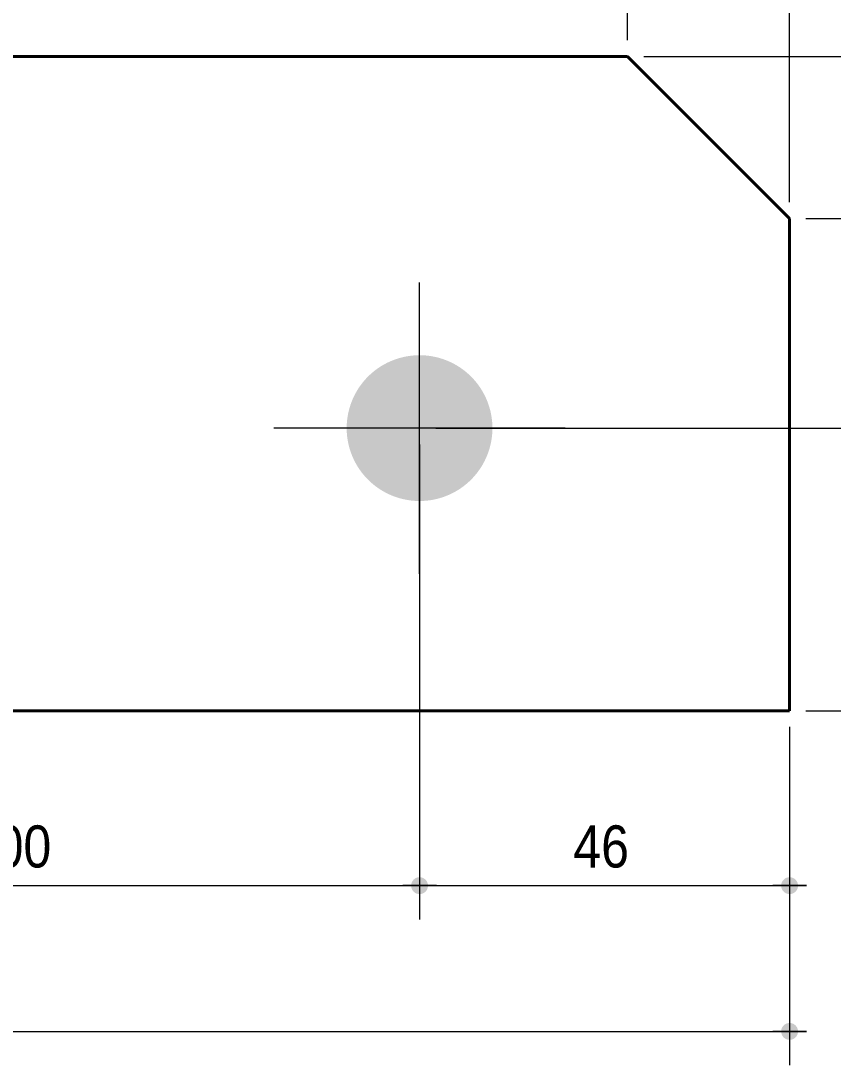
# Model space of a CAD drawing. Header units: millimetres. Extents: x 2 to 287, y 5 to 195.
# Drawn here: x 172.3 to 222.5, y 79.8 to 144.3 of the extents above; entities that cross this region are included whole.
import ezdxf

# ---------------------------------------------------------------- set-up
doc = ezdxf.new("R2010")
doc.units = ezdxf.units.MM
for name, color, linetype, lineweight in [('Boulon', 7, 'Continuous', 0), ('Cotation', 7, 'Continuous', 0), ('Piece', 2, 'Continuous', 0)]:
    doc.layers.add(name, color=color, linetype=linetype, lineweight=lineweight)
doc.styles.add('ARIAL', font='ARIAL.TTF')

# ---------------------------------------------------------------- blocks, each defined once
blk = doc.blocks.new('*A1')
at = {"layer": 'Boulon'}
blk.add_hatch(color=256, dxfattribs=at).paths.add_polyline_path([(197.005, 123.649), (197.06, 123.648), (197.116, 123.646), (197.171, 123.644), (197.226, 123.641), (197.281, 123.637), (197.336, 123.633), (197.391, 123.627), (197.446, 123.622), (197.501, 123.615), (197.556, 123.608), (197.61, 123.6), (197.665, 123.592), (197.719, 123.583), (197.774, 123.573), (197.828, 123.563), (197.882, 123.552), (197.936, 123.54), (197.99, 123.527), (198.043, 123.514), (198.097, 123.5), (198.15, 123.486), (198.203, 123.471), (198.256, 123.455), (198.309, 123.439), (198.362, 123.422), (198.414, 123.404), (198.466, 123.386), (198.518, 123.367), (198.57, 123.348), (198.621, 123.327), (198.672, 123.307), (198.723, 123.285), (198.774, 123.263), (198.824, 123.24), (198.874, 123.217), (198.924, 123.193), (198.973, 123.169), (199.022, 123.143), (199.071, 123.118), (199.12, 123.091), (199.168, 123.064), (199.216, 123.037), (199.263, 123.009), (199.311, 122.98), (199.357, 122.951), (199.404, 122.921), (199.45, 122.891), (199.496, 122.86), (199.541, 122.828), (199.586, 122.796), (199.631, 122.764), (199.675, 122.73), (199.719, 122.697), (199.762, 122.662), (199.805, 122.628), (199.847, 122.592), (199.889, 122.557), (199.931, 122.52), (199.972, 122.483), (200.013, 122.446), (200.053, 122.408), (200.093, 122.37), (200.132, 122.331), (200.171, 122.292), (200.209, 122.252), (200.247, 122.212), (200.284, 122.171), (200.321, 122.13), (200.357, 122.088), (200.393, 122.046), (200.429, 122.004), (200.463, 121.961), (200.498, 121.918), (200.531, 121.874), (200.564, 121.83), (200.597, 121.785), (200.629, 121.74), (200.661, 121.695), (200.692, 121.649), (200.722, 121.603), (200.752, 121.557), (200.781, 121.51), (200.81, 121.463), (200.838, 121.415), (200.865, 121.367), (200.892, 121.319), (200.919, 121.27), (200.944, 121.222), (200.97, 121.172), (200.994, 121.123), (201.018, 121.073), (201.041, 121.023), (201.064, 120.973), (201.086, 120.922), (201.107, 120.871), (201.128, 120.82), (201.148, 120.769), (201.168, 120.717), (201.187, 120.665), (201.205, 120.613), (201.223, 120.561), (201.24, 120.508), (201.256, 120.455), (201.272, 120.402), (201.287, 120.349), (201.301, 120.296), (201.315, 120.243), (201.328, 120.189), (201.341, 120.135), (201.352, 120.081), (201.364, 120.027), (201.374, 119.973), (201.384, 119.918), (201.393, 119.864), (201.401, 119.809), (201.409, 119.755), (201.416, 119.7), (201.423, 119.645), (201.428, 119.59), (201.433, 119.535), (201.438, 119.48), (201.442, 119.425), (201.445, 119.37), (201.447, 119.315), (201.449, 119.26), (201.45, 119.204), (201.45, 119.149), (201.45, 119.094), (201.449, 119.039), (201.447, 118.983), (201.445, 118.928), (201.442, 118.873), (201.438, 118.818), (201.433, 118.763), (201.428, 118.708), (201.423, 118.653), (201.416, 118.598), (201.409, 118.543), (201.401, 118.489), (201.393, 118.434), (201.384, 118.38), (201.374, 118.325), (201.364, 118.271), (201.352, 118.217), (201.341, 118.163), (201.328, 118.109), (201.315, 118.056), (201.301, 118.002), (201.287, 117.949), (201.272, 117.896), (201.256, 117.843), (201.24, 117.79), (201.223, 117.738), (201.205, 117.685), (201.187, 117.633), (201.168, 117.581), (201.148, 117.53), (201.128, 117.478), (201.107, 117.427), (201.086, 117.376), (201.064, 117.326), (201.041, 117.275), (201.018, 117.225), (200.994, 117.175), (200.97, 117.126), (200.944, 117.077), (200.919, 117.028), (200.892, 116.979), (200.865, 116.931), (200.838, 116.883), (200.81, 116.836), (200.781, 116.788), (200.752, 116.742), (200.722, 116.695), (200.692, 116.649), (200.661, 116.603), (200.629, 116.558), (200.597, 116.513), (200.564, 116.468), (200.531, 116.424), (200.498, 116.381), (200.463, 116.337), (200.429, 116.294), (200.393, 116.252), (200.357, 116.21), (200.321, 116.168), (200.284, 116.127), (200.247, 116.086), (200.209, 116.046), (200.171, 116.006), (200.132, 115.967), (200.093, 115.928), (200.053, 115.89), (200.013, 115.852), (199.972, 115.815), (199.931, 115.778), (199.889, 115.742), (199.847, 115.706), (199.805, 115.671), (199.762, 115.636), (199.719, 115.602), (199.675, 115.568), (199.631, 115.535), (199.586, 115.502), (199.541, 115.47), (199.496, 115.438), (199.45, 115.407), (199.404, 115.377), (199.357, 115.347), (199.311, 115.318), (199.263, 115.289), (199.216, 115.261), (199.168, 115.234), (199.12, 115.207), (199.071, 115.18), (199.022, 115.155), (198.973, 115.13), (198.924, 115.105), (198.874, 115.081), (198.824, 115.058), (198.774, 115.035), (198.723, 115.013), (198.672, 114.992), (198.621, 114.971), (198.57, 114.951), (198.518, 114.931), (198.466, 114.912), (198.414, 114.894), (198.362, 114.876), (198.309, 114.859), (198.256, 114.843), (198.203, 114.827), (198.15, 114.812), (198.097, 114.798), (198.043, 114.784), (197.99, 114.771), (197.936, 114.758), (197.882, 114.747), (197.828, 114.736), (197.774, 114.725), (197.719, 114.715), (197.665, 114.706), (197.61, 114.698), (197.556, 114.69), (197.501, 114.683), (197.446, 114.677), (197.391, 114.671), (197.336, 114.666), (197.281, 114.661), (197.226, 114.658), (197.171, 114.655), (197.116, 114.652), (197.06, 114.65), (197.005, 114.649), (196.95, 114.649), (196.895, 114.649), (196.84, 114.65), (196.784, 114.652), (196.729, 114.655), (196.674, 114.658), (196.619, 114.661), (196.564, 114.666), (196.509, 114.671), (196.454, 114.677), (196.399, 114.683), (196.344, 114.69), (196.29, 114.698), (196.235, 114.706), (196.181, 114.715), (196.126, 114.725), (196.072, 114.736), (196.018, 114.747), (195.964, 114.758), (195.91, 114.771), (195.857, 114.784), (195.803, 114.798), (195.75, 114.812), (195.697, 114.827), (195.644, 114.843), (195.591, 114.859), (195.538, 114.876), (195.486, 114.894), (195.434, 114.912), (195.382, 114.931), (195.33, 114.951), (195.279, 114.971), (195.228, 114.992), (195.177, 115.013), (195.126, 115.035), (195.076, 115.058), (195.026, 115.081), (194.976, 115.105), (194.927, 115.13), (194.878, 115.155), (194.829, 115.18), (194.78, 115.207), (194.732, 115.234), (194.684, 115.261), (194.637, 115.289), (194.589, 115.318), (194.543, 115.347), (194.496, 115.377), (194.45, 115.407), (194.404, 115.438), (194.359, 115.47), (194.314, 115.502), (194.269, 115.535), (194.225, 115.568), (194.181, 115.602), (194.138, 115.636), (194.095, 115.671), (194.053, 115.706), (194.011, 115.742), (193.969, 115.778), (193.928, 115.815), (193.887, 115.852), (193.847, 115.89), (193.807, 115.928), (193.768, 115.967), (193.729, 116.006), (193.691, 116.046), (193.653, 116.086), (193.616, 116.127), (193.579, 116.168), (193.543, 116.21), (193.507, 116.252), (193.471, 116.294), (193.437, 116.337), (193.402, 116.381), (193.369, 116.424), (193.336, 116.468), (193.303, 116.513), (193.271, 116.558), (193.239, 116.603), (193.208, 116.649), (193.178, 116.695), (193.148, 116.742), (193.119, 116.788), (193.09, 116.836), (193.062, 116.883), (193.035, 116.931), (193.008, 116.979), (192.981, 117.028), (192.956, 117.077), (192.93, 117.126), (192.906, 117.175), (192.882, 117.225), (192.859, 117.275), (192.836, 117.326), (192.814, 117.376), (192.793, 117.427), (192.772, 117.478), (192.752, 117.53), (192.732, 117.581), (192.713, 117.633), (192.695, 117.685), (192.677, 117.738), (192.66, 117.79), (192.644, 117.843), (192.628, 117.896), (192.613, 117.949), (192.599, 118.002), (192.585, 118.056), (192.572, 118.109), (192.559, 118.163), (192.548, 118.217), (192.536, 118.271), (192.526, 118.325), (192.516, 118.38), (192.507, 118.434), (192.499, 118.489), (192.491, 118.543), (192.484, 118.598), (192.477, 118.653), (192.472, 118.708), (192.467, 118.763), (192.462, 118.818), (192.458, 118.873), (192.455, 118.928), (192.453, 118.983), (192.451, 119.039), (192.45, 119.094), (192.45, 119.149), (192.45, 119.204), (192.451, 119.26), (192.453, 119.315), (192.455, 119.37), (192.458, 119.425), (192.462, 119.48), (192.467, 119.535), (192.472, 119.59), (192.477, 119.645), (192.484, 119.7), (192.491, 119.755), (192.499, 119.809), (192.507, 119.864), (192.516, 119.918), (192.526, 119.973), (192.536, 120.027), (192.548, 120.081), (192.559, 120.135), (192.572, 120.189), (192.585, 120.243), (192.599, 120.296), (192.613, 120.349), (192.628, 120.402), (192.644, 120.455), (192.66, 120.508), (192.677, 120.561), (192.695, 120.613), (192.713, 120.665), (192.732, 120.717), (192.752, 120.769), (192.772, 120.82), (192.793, 120.871), (192.814, 120.922), (192.836, 120.973), (192.859, 121.023), (192.882, 121.073), (192.906, 121.123), (192.93, 121.172), (192.956, 121.222), (192.981, 121.27), (193.008, 121.319), (193.035, 121.367), (193.062, 121.415), (193.09, 121.463), (193.119, 121.51), (193.148, 121.557), (193.178, 121.603), (193.208, 121.649), (193.239, 121.695), (193.271, 121.74), (193.303, 121.785), (193.336, 121.83), (193.369, 121.874), (193.402, 121.918), (193.437, 121.961), (193.471, 122.004), (193.507, 122.046), (193.543, 122.088), (193.579, 122.13), (193.616, 122.171), (193.653, 122.212), (193.691, 122.252), (193.729, 122.292), (193.768, 122.331), (193.807, 122.37), (193.847, 122.408), (193.887, 122.446), (193.928, 122.483), (193.969, 122.52), (194.011, 122.557), (194.053, 122.592), (194.095, 122.628), (194.138, 122.662), (194.181, 122.697), (194.225, 122.73), (194.269, 122.764), (194.314, 122.796), (194.359, 122.828), (194.404, 122.86), (194.45, 122.891), (194.496, 122.921), (194.543, 122.951), (194.589, 122.98), (194.637, 123.009), (194.684, 123.037), (194.732, 123.064), (194.78, 123.091), (194.829, 123.118), (194.878, 123.143), (194.927, 123.169), (194.976, 123.193), (195.026, 123.217), (195.076, 123.24), (195.126, 123.263), (195.177, 123.285), (195.228, 123.307), (195.279, 123.327), (195.33, 123.348), (195.382, 123.367), (195.434, 123.386), (195.486, 123.404), (195.538, 123.422), (195.591, 123.439), (195.644, 123.455), (195.697, 123.471), (195.75, 123.486), (195.803, 123.5), (195.857, 123.514), (195.91, 123.527), (195.964, 123.54), (196.018, 123.552), (196.072, 123.563), (196.126, 123.573), (196.181, 123.583), (196.235, 123.592), (196.29, 123.6), (196.344, 123.608), (196.399, 123.615), (196.454, 123.622), (196.509, 123.627), (196.564, 123.633), (196.619, 123.637), (196.674, 123.641), (196.729, 123.644), (196.784, 123.646), (196.84, 123.648), (196.895, 123.649), (196.95, 123.649)], flags=17)
at = {"layer": 'Boulon', "linetype": 'Continuous', "lineweight": 0}
for p, q in [((196.95, 110.149), (196.95, 128.149)), ((205.95, 119.149), (187.95, 119.149))]:
    blk.add_line(p, q, dxfattribs=at)
blk = doc.blocks.new('*A2')
at = {"layer": 'Piece', "color": 2, "linetype": 'Continuous', "lineweight": 40}
for p, q in [((209.799997, 142.100001), (64.1, 142.100001)), ((209.799997, 142.100001), (219.799997, 132.100001)), ((219.799997, 132.100001), (219.799997, 101.699999)), ((54.1, 101.699999), (219.799997, 101.699999))]:
    blk.add_line(p, q, dxfattribs=at)
blk = doc.blocks.new('*A9')
at = {"layer": 'Cotation'}
for points in [[(239.074, 118.628), (239.049, 118.63), (239.024, 118.633), (238.999, 118.637), (238.974, 118.643), (238.949, 118.65), (238.925, 118.658), (238.901, 118.667), (238.878, 118.677), (238.855, 118.689), (238.833, 118.701), (238.811, 118.715), (238.79, 118.729), (238.77, 118.745), (238.751, 118.762), (238.732, 118.779), (238.715, 118.798), (238.698, 118.817), (238.682, 118.837), (238.668, 118.858), (238.654, 118.88), (238.641, 118.902), (238.63, 118.925), (238.62, 118.948), (238.61, 118.972), (238.602, 118.996), (238.596, 119.021), (238.59, 119.046), (238.586, 119.071), (238.583, 119.096), (238.581, 119.122), (238.58, 119.147), (238.581, 119.173), (238.583, 119.198), (238.586, 119.223), (238.59, 119.249), (238.596, 119.274), (238.602, 119.298), (238.61, 119.322), (238.62, 119.346), (238.63, 119.369), (238.641, 119.392), (238.654, 119.414), (238.668, 119.436), (238.682, 119.457), (238.698, 119.477), (238.715, 119.496), (238.732, 119.515), (238.751, 119.532), (238.77, 119.549), (238.79, 119.565), (238.811, 119.58), (238.833, 119.593), (238.855, 119.606), (238.878, 119.617), (238.901, 119.628), (238.925, 119.637), (238.949, 119.645), (238.974, 119.652), (238.999, 119.657), (239.024, 119.662), (239.049, 119.665), (239.074, 119.667), (239.1, 119.667), (239.126, 119.667), (239.151, 119.665), (239.176, 119.662), (239.201, 119.657), (239.226, 119.652), (239.251, 119.645), (239.275, 119.637), (239.299, 119.628), (239.322, 119.617), (239.345, 119.606), (239.367, 119.593), (239.389, 119.58), (239.41, 119.565), (239.43, 119.549), (239.449, 119.532), (239.468, 119.515), (239.485, 119.496), (239.502, 119.477), (239.518, 119.457), (239.532, 119.436), (239.546, 119.414), (239.559, 119.392), (239.57, 119.369), (239.58, 119.346), (239.59, 119.322), (239.598, 119.298), (239.604, 119.274), (239.61, 119.249), (239.614, 119.223), (239.617, 119.198), (239.619, 119.173), (239.62, 119.147), (239.619, 119.122), (239.617, 119.096), (239.614, 119.071), (239.61, 119.046), (239.604, 119.021), (239.598, 118.996), (239.59, 118.972), (239.58, 118.948), (239.57, 118.925), (239.559, 118.902), (239.546, 118.88), (239.532, 118.858), (239.518, 118.837), (239.502, 118.817), (239.485, 118.798), (239.468, 118.779), (239.449, 118.762), (239.43, 118.745), (239.41, 118.729), (239.389, 118.715), (239.367, 118.701), (239.345, 118.689), (239.322, 118.677), (239.299, 118.667), (239.275, 118.658), (239.251, 118.65), (239.226, 118.643), (239.201, 118.637), (239.176, 118.633), (239.151, 118.63), (239.126, 118.628), (239.1, 118.627)], [(239.074, 101.181), (239.049, 101.183), (239.024, 101.186), (238.999, 101.19), (238.974, 101.196), (238.949, 101.202), (238.925, 101.21), (238.901, 101.22), (238.878, 101.23), (238.855, 101.241), (238.833, 101.254), (238.811, 101.268), (238.79, 101.282), (238.77, 101.298), (238.751, 101.315), (238.732, 101.332), (238.715, 101.351), (238.698, 101.37), (238.682, 101.39), (238.668, 101.411), (238.654, 101.433), (238.641, 101.455), (238.63, 101.478), (238.62, 101.501), (238.61, 101.525), (238.602, 101.549), (238.596, 101.574), (238.59, 101.599), (238.586, 101.624), (238.583, 101.649), (238.581, 101.674), (238.58, 101.7), (238.581, 101.726), (238.583, 101.751), (238.586, 101.776), (238.59, 101.801), (238.596, 101.826), (238.602, 101.851), (238.61, 101.875), (238.62, 101.899), (238.63, 101.922), (238.641, 101.945), (238.654, 101.967), (238.668, 101.989), (238.682, 102.01), (238.698, 102.03), (238.715, 102.049), (238.732, 102.068), (238.751, 102.085), (238.77, 102.102), (238.79, 102.118), (238.811, 102.132), (238.833, 102.146), (238.855, 102.159), (238.878, 102.17), (238.901, 102.18), (238.925, 102.19), (238.949, 102.198), (238.974, 102.204), (238.999, 102.21), (239.024, 102.214), (239.049, 102.217), (239.074, 102.219), (239.1, 102.22), (239.126, 102.219), (239.151, 102.217), (239.176, 102.214), (239.201, 102.21), (239.226, 102.204), (239.251, 102.198), (239.275, 102.19), (239.299, 102.18), (239.322, 102.17), (239.345, 102.159), (239.367, 102.146), (239.389, 102.132), (239.41, 102.118), (239.43, 102.102), (239.449, 102.085), (239.468, 102.068), (239.485, 102.049), (239.502, 102.03), (239.518, 102.01), (239.532, 101.989), (239.546, 101.967), (239.559, 101.945), (239.57, 101.922), (239.58, 101.899), (239.59, 101.875), (239.598, 101.851), (239.604, 101.826), (239.61, 101.801), (239.614, 101.776), (239.617, 101.751), (239.619, 101.726), (239.62, 101.7), (239.619, 101.674), (239.617, 101.649), (239.614, 101.624), (239.61, 101.599), (239.604, 101.574), (239.598, 101.549), (239.59, 101.525), (239.58, 101.501), (239.57, 101.478), (239.559, 101.455), (239.546, 101.433), (239.532, 101.411), (239.518, 101.39), (239.502, 101.37), (239.485, 101.351), (239.468, 101.332), (239.449, 101.315), (239.43, 101.298), (239.41, 101.282), (239.389, 101.268), (239.367, 101.254), (239.345, 101.241), (239.322, 101.23), (239.299, 101.22), (239.275, 101.21), (239.251, 101.202), (239.226, 101.196), (239.201, 101.19), (239.176, 101.186), (239.151, 101.183), (239.126, 101.181), (239.1, 101.18)]]:
    blk.add_hatch(color=256, dxfattribs=at).paths.add_polyline_path(points, flags=17)
at = {"layer": 'Cotation', "linetype": 'Continuous', "lineweight": 0}
for p, q in [((239.1, 120.187), (239.1, 118.107)), ((239.1, 119.147), (239.1, 120.187)), ((197.95, 119.147), (241.18, 119.147)), ((238.06, 119.147), (240.14, 119.147)), ((239.1, 101.7), (239.1, 119.147)), ((239.1, 102.74), (239.1, 100.66)), ((220.8, 101.7), (241.18, 101.7)), ((238.06, 101.7), (240.14, 101.7)), ((239.1, 101.7), (239.1, 100.66))]:
    blk.add_line(p, q, dxfattribs=at)
at = {"layer": 'Cotation'}
for p in [(239.1, 119.147), (239.1, 101.7)]:
    blk.add_point(p, dxfattribs=at)
at = {"layer": 'Cotation', "style": 'ARIAL', "width": 0.85}
blk.add_text('35', height=2.6, rotation=90.00021, dxfattribs=at).set_placement((237.98, 108.495))
blk = doc.blocks.new('*A10')
at = {"layer": 'Cotation'}
for points in [[(239.074, 141.581), (239.049, 141.583), (239.024, 141.586), (238.999, 141.59), (238.974, 141.596), (238.949, 141.602), (238.925, 141.61), (238.901, 141.62), (238.878, 141.63), (238.855, 141.641), (238.833, 141.654), (238.811, 141.668), (238.79, 141.682), (238.77, 141.698), (238.751, 141.715), (238.732, 141.732), (238.715, 141.751), (238.698, 141.77), (238.682, 141.79), (238.668, 141.811), (238.654, 141.833), (238.641, 141.855), (238.63, 141.878), (238.62, 141.901), (238.61, 141.925), (238.602, 141.949), (238.596, 141.974), (238.59, 141.999), (238.586, 142.024), (238.583, 142.049), (238.581, 142.074), (238.58, 142.1), (238.581, 142.126), (238.583, 142.151), (238.586, 142.176), (238.59, 142.201), (238.596, 142.226), (238.602, 142.251), (238.61, 142.275), (238.62, 142.299), (238.63, 142.322), (238.641, 142.345), (238.654, 142.367), (238.668, 142.389), (238.682, 142.41), (238.698, 142.43), (238.715, 142.449), (238.732, 142.468), (238.751, 142.485), (238.77, 142.502), (238.79, 142.518), (238.811, 142.532), (238.833, 142.546), (238.855, 142.559), (238.878, 142.57), (238.901, 142.58), (238.925, 142.59), (238.949, 142.598), (238.974, 142.604), (238.999, 142.61), (239.024, 142.614), (239.049, 142.617), (239.074, 142.619), (239.1, 142.62), (239.126, 142.619), (239.151, 142.617), (239.176, 142.614), (239.201, 142.61), (239.226, 142.604), (239.251, 142.598), (239.275, 142.59), (239.299, 142.58), (239.322, 142.57), (239.345, 142.559), (239.367, 142.546), (239.389, 142.532), (239.41, 142.518), (239.43, 142.502), (239.449, 142.485), (239.468, 142.468), (239.485, 142.449), (239.502, 142.43), (239.518, 142.41), (239.532, 142.389), (239.546, 142.367), (239.559, 142.345), (239.57, 142.322), (239.58, 142.299), (239.59, 142.275), (239.598, 142.251), (239.604, 142.226), (239.61, 142.201), (239.614, 142.176), (239.617, 142.151), (239.619, 142.126), (239.62, 142.1), (239.619, 142.074), (239.617, 142.049), (239.614, 142.024), (239.61, 141.999), (239.604, 141.974), (239.598, 141.949), (239.59, 141.925), (239.58, 141.901), (239.57, 141.878), (239.559, 141.855), (239.546, 141.833), (239.532, 141.811), (239.518, 141.79), (239.502, 141.77), (239.485, 141.751), (239.468, 141.732), (239.449, 141.715), (239.43, 141.698), (239.41, 141.682), (239.389, 141.668), (239.367, 141.654), (239.345, 141.641), (239.322, 141.63), (239.299, 141.62), (239.275, 141.61), (239.251, 141.602), (239.226, 141.596), (239.201, 141.59), (239.176, 141.586), (239.151, 141.583), (239.126, 141.581), (239.1, 141.58)], [(239.074, 118.628), (239.049, 118.63), (239.024, 118.633), (238.999, 118.637), (238.974, 118.643), (238.949, 118.65), (238.925, 118.658), (238.901, 118.667), (238.878, 118.677), (238.855, 118.689), (238.833, 118.701), (238.811, 118.715), (238.79, 118.729), (238.77, 118.745), (238.751, 118.762), (238.732, 118.779), (238.715, 118.798), (238.698, 118.817), (238.682, 118.837), (238.668, 118.858), (238.654, 118.88), (238.641, 118.902), (238.63, 118.925), (238.62, 118.948), (238.61, 118.972), (238.602, 118.996), (238.596, 119.021), (238.59, 119.046), (238.586, 119.071), (238.583, 119.096), (238.581, 119.122), (238.58, 119.147), (238.581, 119.173), (238.583, 119.198), (238.586, 119.223), (238.59, 119.249), (238.596, 119.274), (238.602, 119.298), (238.61, 119.322), (238.62, 119.346), (238.63, 119.369), (238.641, 119.392), (238.654, 119.414), (238.668, 119.436), (238.682, 119.457), (238.698, 119.477), (238.715, 119.496), (238.732, 119.515), (238.751, 119.532), (238.77, 119.549), (238.79, 119.565), (238.811, 119.58), (238.833, 119.593), (238.855, 119.606), (238.878, 119.617), (238.901, 119.628), (238.925, 119.637), (238.949, 119.645), (238.974, 119.652), (238.999, 119.657), (239.024, 119.662), (239.049, 119.665), (239.074, 119.667), (239.1, 119.667), (239.126, 119.667), (239.151, 119.665), (239.176, 119.662), (239.201, 119.657), (239.226, 119.652), (239.251, 119.645), (239.275, 119.637), (239.299, 119.628), (239.322, 119.617), (239.345, 119.606), (239.367, 119.593), (239.389, 119.58), (239.41, 119.565), (239.43, 119.549), (239.449, 119.532), (239.468, 119.515), (239.485, 119.496), (239.502, 119.477), (239.518, 119.457), (239.532, 119.436), (239.546, 119.414), (239.559, 119.392), (239.57, 119.369), (239.58, 119.346), (239.59, 119.322), (239.598, 119.298), (239.604, 119.274), (239.61, 119.249), (239.614, 119.223), (239.617, 119.198), (239.619, 119.173), (239.62, 119.147), (239.619, 119.122), (239.617, 119.096), (239.614, 119.071), (239.61, 119.046), (239.604, 119.021), (239.598, 118.996), (239.59, 118.972), (239.58, 118.948), (239.57, 118.925), (239.559, 118.902), (239.546, 118.88), (239.532, 118.858), (239.518, 118.837), (239.502, 118.817), (239.485, 118.798), (239.468, 118.779), (239.449, 118.762), (239.43, 118.745), (239.41, 118.729), (239.389, 118.715), (239.367, 118.701), (239.345, 118.689), (239.322, 118.677), (239.299, 118.667), (239.275, 118.658), (239.251, 118.65), (239.226, 118.643), (239.201, 118.637), (239.176, 118.633), (239.151, 118.63), (239.126, 118.628), (239.1, 118.627)]]:
    blk.add_hatch(color=256, dxfattribs=at).paths.add_polyline_path(points, flags=17)
at = {"layer": 'Cotation', "linetype": 'Continuous', "lineweight": 0}
for p, q in [((239.1, 143.14), (239.1, 141.06)), ((239.1, 142.1), (239.1, 143.14)), ((210.8, 142.1), (241.18, 142.1)), ((238.06, 142.1), (240.14, 142.1)), ((239.1, 119.147), (239.1, 142.1)), ((239.1, 120.187), (239.1, 118.107)), ((197.95, 119.147), (241.18, 119.147)), ((238.06, 119.147), (240.14, 119.147)), ((239.1, 119.147), (239.1, 118.107))]:
    blk.add_line(p, q, dxfattribs=at)
at = {"layer": 'Cotation'}
for p in [(239.1, 142.1), (239.1, 119.147)]:
    blk.add_point(p, dxfattribs=at)
at = {"layer": 'Cotation', "style": 'ARIAL', "width": 0.85}
blk.add_text('46', height=2.6, rotation=90.00021, dxfattribs=at).set_placement((237.98, 128.695))
blk = doc.blocks.new('*A11')
at = {"layer": 'Cotation'}
blk.add_hatch(color=256, dxfattribs=at).paths.add_polyline_path([(219.774, 81.381), (219.749, 81.383), (219.724, 81.386), (219.699, 81.39), (219.674, 81.396), (219.649, 81.402), (219.625, 81.41), (219.601, 81.42), (219.578, 81.43), (219.555, 81.441), (219.533, 81.454), (219.511, 81.468), (219.49, 81.482), (219.47, 81.498), (219.451, 81.515), (219.432, 81.532), (219.415, 81.551), (219.398, 81.57), (219.382, 81.59), (219.368, 81.611), (219.354, 81.633), (219.341, 81.655), (219.33, 81.678), (219.32, 81.701), (219.31, 81.725), (219.302, 81.749), (219.296, 81.774), (219.29, 81.799), (219.286, 81.824), (219.283, 81.849), (219.281, 81.874), (219.28, 81.9), (219.281, 81.926), (219.283, 81.951), (219.286, 81.976), (219.29, 82.001), (219.296, 82.026), (219.302, 82.051), (219.31, 82.075), (219.32, 82.099), (219.33, 82.122), (219.341, 82.145), (219.354, 82.167), (219.368, 82.189), (219.382, 82.21), (219.398, 82.23), (219.415, 82.249), (219.432, 82.268), (219.451, 82.285), (219.47, 82.302), (219.49, 82.318), (219.511, 82.332), (219.533, 82.346), (219.555, 82.359), (219.578, 82.37), (219.601, 82.38), (219.625, 82.39), (219.649, 82.398), (219.674, 82.404), (219.699, 82.41), (219.724, 82.414), (219.749, 82.417), (219.774, 82.419), (219.8, 82.42), (219.826, 82.419), (219.851, 82.417), (219.876, 82.414), (219.901, 82.41), (219.926, 82.404), (219.951, 82.398), (219.975, 82.39), (219.999, 82.38), (220.022, 82.37), (220.045, 82.359), (220.067, 82.346), (220.089, 82.332), (220.11, 82.318), (220.13, 82.302), (220.149, 82.285), (220.168, 82.268), (220.185, 82.249), (220.202, 82.23), (220.218, 82.21), (220.232, 82.189), (220.246, 82.167), (220.259, 82.145), (220.27, 82.122), (220.28, 82.099), (220.29, 82.075), (220.298, 82.051), (220.304, 82.026), (220.31, 82.001), (220.314, 81.976), (220.317, 81.951), (220.319, 81.926), (220.32, 81.9), (220.319, 81.874), (220.317, 81.849), (220.314, 81.824), (220.31, 81.799), (220.304, 81.774), (220.298, 81.749), (220.29, 81.725), (220.28, 81.701), (220.27, 81.678), (220.259, 81.655), (220.246, 81.633), (220.232, 81.611), (220.218, 81.59), (220.202, 81.57), (220.185, 81.551), (220.168, 81.532), (220.149, 81.515), (220.13, 81.498), (220.11, 81.482), (220.089, 81.468), (220.067, 81.454), (220.045, 81.441), (220.022, 81.43), (219.999, 81.42), (219.975, 81.41), (219.951, 81.402), (219.926, 81.396), (219.901, 81.39), (219.876, 81.386), (219.851, 81.383), (219.826, 81.381), (219.8, 81.38)], flags=17)
at = {"layer": 'Cotation', "linetype": 'Continuous', "lineweight": 0}
for p, q in [((219.8, 100.7), (219.8, 79.82)), ((219.8, 82.94), (219.8, 80.86)), ((54.1, 81.9), (219.8, 81.9)), ((220.84, 81.9), (218.76, 81.9)), ((219.8, 81.9), (220.84, 81.9))]:
    blk.add_line(p, q, dxfattribs=at)
at = {"layer": 'Cotation'}
blk.add_point((219.8, 81.9), dxfattribs=at)
blk = doc.blocks.new('*A13')
at = {"layer": 'Cotation'}
for points in [[(209.774, 152.381), (209.749, 152.383), (209.724, 152.386), (209.699, 152.39), (209.674, 152.396), (209.649, 152.402), (209.625, 152.41), (209.601, 152.42), (209.578, 152.43), (209.555, 152.441), (209.533, 152.454), (209.511, 152.468), (209.49, 152.482), (209.47, 152.498), (209.451, 152.515), (209.432, 152.532), (209.415, 152.551), (209.398, 152.57), (209.382, 152.59), (209.368, 152.611), (209.354, 152.633), (209.341, 152.655), (209.33, 152.678), (209.32, 152.701), (209.31, 152.725), (209.302, 152.749), (209.296, 152.774), (209.29, 152.799), (209.286, 152.824), (209.283, 152.849), (209.281, 152.874), (209.28, 152.9), (209.281, 152.926), (209.283, 152.951), (209.286, 152.976), (209.29, 153.001), (209.296, 153.026), (209.302, 153.051), (209.31, 153.075), (209.32, 153.099), (209.33, 153.122), (209.341, 153.145), (209.354, 153.167), (209.368, 153.189), (209.382, 153.21), (209.398, 153.23), (209.415, 153.249), (209.432, 153.268), (209.451, 153.285), (209.47, 153.302), (209.49, 153.318), (209.511, 153.332), (209.533, 153.346), (209.555, 153.359), (209.578, 153.37), (209.601, 153.38), (209.625, 153.39), (209.649, 153.398), (209.674, 153.404), (209.699, 153.41), (209.724, 153.414), (209.749, 153.417), (209.774, 153.419), (209.8, 153.42), (209.826, 153.419), (209.851, 153.417), (209.876, 153.414), (209.901, 153.41), (209.926, 153.404), (209.951, 153.398), (209.975, 153.39), (209.999, 153.38), (210.022, 153.37), (210.045, 153.359), (210.067, 153.346), (210.089, 153.332), (210.11, 153.318), (210.13, 153.302), (210.149, 153.285), (210.168, 153.268), (210.185, 153.249), (210.202, 153.23), (210.218, 153.21), (210.232, 153.189), (210.246, 153.167), (210.259, 153.145), (210.27, 153.122), (210.28, 153.099), (210.29, 153.075), (210.298, 153.051), (210.304, 153.026), (210.31, 153.001), (210.314, 152.976), (210.317, 152.951), (210.319, 152.926), (210.32, 152.9), (210.319, 152.874), (210.317, 152.849), (210.314, 152.824), (210.31, 152.799), (210.304, 152.774), (210.298, 152.749), (210.29, 152.725), (210.28, 152.701), (210.27, 152.678), (210.259, 152.655), (210.246, 152.633), (210.232, 152.611), (210.218, 152.59), (210.202, 152.57), (210.185, 152.551), (210.168, 152.532), (210.149, 152.515), (210.13, 152.498), (210.11, 152.482), (210.089, 152.468), (210.067, 152.454), (210.045, 152.441), (210.022, 152.43), (209.999, 152.42), (209.975, 152.41), (209.951, 152.402), (209.926, 152.396), (209.901, 152.39), (209.876, 152.386), (209.851, 152.383), (209.826, 152.381), (209.8, 152.38)], [(219.774, 152.381), (219.749, 152.383), (219.724, 152.386), (219.699, 152.39), (219.674, 152.396), (219.649, 152.402), (219.625, 152.41), (219.601, 152.42), (219.578, 152.43), (219.555, 152.441), (219.533, 152.454), (219.511, 152.468), (219.49, 152.482), (219.47, 152.498), (219.451, 152.515), (219.432, 152.532), (219.415, 152.551), (219.398, 152.57), (219.382, 152.59), (219.368, 152.611), (219.354, 152.633), (219.341, 152.655), (219.33, 152.678), (219.32, 152.701), (219.31, 152.725), (219.302, 152.749), (219.296, 152.774), (219.29, 152.799), (219.286, 152.824), (219.283, 152.849), (219.281, 152.874), (219.28, 152.9), (219.281, 152.926), (219.283, 152.951), (219.286, 152.976), (219.29, 153.001), (219.296, 153.026), (219.302, 153.051), (219.31, 153.075), (219.32, 153.099), (219.33, 153.122), (219.341, 153.145), (219.354, 153.167), (219.368, 153.189), (219.382, 153.21), (219.398, 153.23), (219.415, 153.249), (219.432, 153.268), (219.451, 153.285), (219.47, 153.302), (219.49, 153.318), (219.511, 153.332), (219.533, 153.346), (219.555, 153.359), (219.578, 153.37), (219.601, 153.38), (219.625, 153.39), (219.649, 153.398), (219.674, 153.404), (219.699, 153.41), (219.724, 153.414), (219.749, 153.417), (219.774, 153.419), (219.8, 153.42), (219.826, 153.419), (219.851, 153.417), (219.876, 153.414), (219.901, 153.41), (219.926, 153.404), (219.951, 153.398), (219.975, 153.39), (219.999, 153.38), (220.022, 153.37), (220.045, 153.359), (220.067, 153.346), (220.089, 153.332), (220.11, 153.318), (220.13, 153.302), (220.149, 153.285), (220.168, 153.268), (220.185, 153.249), (220.202, 153.23), (220.218, 153.21), (220.232, 153.189), (220.246, 153.167), (220.259, 153.145), (220.27, 153.122), (220.28, 153.099), (220.29, 153.075), (220.298, 153.051), (220.304, 153.026), (220.31, 153.001), (220.314, 152.976), (220.317, 152.951), (220.319, 152.926), (220.32, 152.9), (220.319, 152.874), (220.317, 152.849), (220.314, 152.824), (220.31, 152.799), (220.304, 152.774), (220.298, 152.749), (220.29, 152.725), (220.28, 152.701), (220.27, 152.678), (220.259, 152.655), (220.246, 152.633), (220.232, 152.611), (220.218, 152.59), (220.202, 152.57), (220.185, 152.551), (220.168, 152.532), (220.149, 152.515), (220.13, 152.498), (220.11, 152.482), (220.089, 152.468), (220.067, 152.454), (220.045, 152.441), (220.022, 152.43), (219.999, 152.42), (219.975, 152.41), (219.951, 152.402), (219.926, 152.396), (219.901, 152.39), (219.876, 152.386), (219.851, 152.383), (219.826, 152.381), (219.8, 152.38)]]:
    blk.add_hatch(color=256, dxfattribs=at).paths.add_polyline_path(points, flags=17)
at = {"layer": 'Cotation', "linetype": 'Continuous', "lineweight": 0}
for p, q in [((209.8, 143.1), (209.8, 155.32)), ((219.8, 133.1), (219.8, 155.32)), ((209.8, 153.94), (209.8, 151.86)), ((219.8, 153.94), (219.8, 151.86)), ((210.84, 152.9), (208.76, 152.9)), ((209.8, 152.9), (208.76, 152.9)), ((209.8, 152.9), (219.8, 152.9)), ((220.84, 152.9), (218.76, 152.9)), ((219.8, 152.9), (220.84, 152.9))]:
    blk.add_line(p, q, dxfattribs=at)
at = {"layer": 'Cotation'}
for p in [(209.8, 152.9), (219.8, 152.9)]:
    blk.add_point(p, dxfattribs=at)
at = {"layer": 'Cotation', "style": 'ARIAL', "width": 0.85}
blk.add_text('20', height=2.6, dxfattribs=at).set_placement((212.872, 154.02))
blk = doc.blocks.new('*A15')
at = {"layer": 'Cotation'}
blk.add_hatch(color=256, dxfattribs=at).paths.add_polyline_path([(196.924, 90.381), (196.899, 90.383), (196.874, 90.386), (196.849, 90.39), (196.824, 90.396), (196.799, 90.402), (196.775, 90.41), (196.751, 90.42), (196.728, 90.43), (196.705, 90.441), (196.683, 90.454), (196.661, 90.468), (196.64, 90.482), (196.62, 90.498), (196.601, 90.515), (196.582, 90.532), (196.565, 90.551), (196.548, 90.57), (196.532, 90.59), (196.518, 90.611), (196.504, 90.633), (196.491, 90.655), (196.48, 90.678), (196.47, 90.701), (196.46, 90.725), (196.452, 90.749), (196.446, 90.774), (196.44, 90.799), (196.436, 90.824), (196.433, 90.849), (196.431, 90.874), (196.43, 90.9), (196.431, 90.926), (196.433, 90.951), (196.436, 90.976), (196.44, 91.001), (196.446, 91.026), (196.452, 91.051), (196.46, 91.075), (196.47, 91.099), (196.48, 91.122), (196.491, 91.145), (196.504, 91.167), (196.518, 91.189), (196.532, 91.21), (196.548, 91.23), (196.565, 91.249), (196.582, 91.268), (196.601, 91.285), (196.62, 91.302), (196.64, 91.318), (196.661, 91.332), (196.683, 91.346), (196.705, 91.359), (196.728, 91.37), (196.751, 91.38), (196.775, 91.39), (196.799, 91.398), (196.824, 91.404), (196.849, 91.41), (196.874, 91.414), (196.899, 91.417), (196.924, 91.419), (196.95, 91.42), (196.976, 91.419), (197.001, 91.417), (197.026, 91.414), (197.051, 91.41), (197.076, 91.404), (197.101, 91.398), (197.125, 91.39), (197.149, 91.38), (197.172, 91.37), (197.195, 91.359), (197.217, 91.346), (197.239, 91.332), (197.26, 91.318), (197.28, 91.302), (197.299, 91.285), (197.318, 91.268), (197.335, 91.249), (197.352, 91.23), (197.368, 91.21), (197.382, 91.189), (197.396, 91.167), (197.409, 91.145), (197.42, 91.122), (197.43, 91.099), (197.44, 91.075), (197.448, 91.051), (197.454, 91.026), (197.46, 91.001), (197.464, 90.976), (197.467, 90.951), (197.469, 90.926), (197.47, 90.9), (197.469, 90.874), (197.467, 90.849), (197.464, 90.824), (197.46, 90.799), (197.454, 90.774), (197.448, 90.749), (197.44, 90.725), (197.43, 90.701), (197.42, 90.678), (197.409, 90.655), (197.396, 90.633), (197.382, 90.611), (197.368, 90.59), (197.352, 90.57), (197.335, 90.551), (197.318, 90.532), (197.299, 90.515), (197.28, 90.498), (197.26, 90.482), (197.239, 90.468), (197.217, 90.454), (197.195, 90.441), (197.172, 90.43), (197.149, 90.42), (197.125, 90.41), (197.101, 90.402), (197.076, 90.396), (197.051, 90.39), (197.026, 90.386), (197.001, 90.383), (196.976, 90.381), (196.95, 90.38)], flags=17)
at = {"layer": 'Cotation', "linetype": 'Continuous', "lineweight": 0}
for p, q in [((196.95, 118.147), (196.95, 88.82)), ((196.95, 91.94), (196.95, 89.86)), ((146.95, 90.9), (196.95, 90.9)), ((197.99, 90.9), (195.91, 90.9)), ((196.95, 90.9), (197.99, 90.9))]:
    blk.add_line(p, q, dxfattribs=at)
at = {"layer": 'Cotation'}
blk.add_point((196.95, 90.9), dxfattribs=at)
at = {"layer": 'Cotation', "style": 'ARIAL', "width": 0.85}
blk.add_text('100', height=2.6, dxfattribs=at).set_placement((169.057, 92.02))
blk = doc.blocks.new('*A16')
at = {"layer": 'Cotation'}
for points in [[(196.924, 90.381), (196.899, 90.383), (196.874, 90.386), (196.849, 90.39), (196.824, 90.396), (196.799, 90.402), (196.775, 90.41), (196.751, 90.42), (196.728, 90.43), (196.705, 90.441), (196.683, 90.454), (196.661, 90.468), (196.64, 90.482), (196.62, 90.498), (196.601, 90.515), (196.582, 90.532), (196.565, 90.551), (196.548, 90.57), (196.532, 90.59), (196.518, 90.611), (196.504, 90.633), (196.491, 90.655), (196.48, 90.678), (196.47, 90.701), (196.46, 90.725), (196.452, 90.749), (196.446, 90.774), (196.44, 90.799), (196.436, 90.824), (196.433, 90.849), (196.431, 90.874), (196.43, 90.9), (196.431, 90.926), (196.433, 90.951), (196.436, 90.976), (196.44, 91.001), (196.446, 91.026), (196.452, 91.051), (196.46, 91.075), (196.47, 91.099), (196.48, 91.122), (196.491, 91.145), (196.504, 91.167), (196.518, 91.189), (196.532, 91.21), (196.548, 91.23), (196.565, 91.249), (196.582, 91.268), (196.601, 91.285), (196.62, 91.302), (196.64, 91.318), (196.661, 91.332), (196.683, 91.346), (196.705, 91.359), (196.728, 91.37), (196.751, 91.38), (196.775, 91.39), (196.799, 91.398), (196.824, 91.404), (196.849, 91.41), (196.874, 91.414), (196.899, 91.417), (196.924, 91.419), (196.95, 91.42), (196.976, 91.419), (197.001, 91.417), (197.026, 91.414), (197.051, 91.41), (197.076, 91.404), (197.101, 91.398), (197.125, 91.39), (197.149, 91.38), (197.172, 91.37), (197.195, 91.359), (197.217, 91.346), (197.239, 91.332), (197.26, 91.318), (197.28, 91.302), (197.299, 91.285), (197.318, 91.268), (197.335, 91.249), (197.352, 91.23), (197.368, 91.21), (197.382, 91.189), (197.396, 91.167), (197.409, 91.145), (197.42, 91.122), (197.43, 91.099), (197.44, 91.075), (197.448, 91.051), (197.454, 91.026), (197.46, 91.001), (197.464, 90.976), (197.467, 90.951), (197.469, 90.926), (197.47, 90.9), (197.469, 90.874), (197.467, 90.849), (197.464, 90.824), (197.46, 90.799), (197.454, 90.774), (197.448, 90.749), (197.44, 90.725), (197.43, 90.701), (197.42, 90.678), (197.409, 90.655), (197.396, 90.633), (197.382, 90.611), (197.368, 90.59), (197.352, 90.57), (197.335, 90.551), (197.318, 90.532), (197.299, 90.515), (197.28, 90.498), (197.26, 90.482), (197.239, 90.468), (197.217, 90.454), (197.195, 90.441), (197.172, 90.43), (197.149, 90.42), (197.125, 90.41), (197.101, 90.402), (197.076, 90.396), (197.051, 90.39), (197.026, 90.386), (197.001, 90.383), (196.976, 90.381), (196.95, 90.38)], [(219.774, 90.381), (219.749, 90.383), (219.724, 90.386), (219.699, 90.39), (219.674, 90.396), (219.649, 90.402), (219.625, 90.41), (219.601, 90.42), (219.578, 90.43), (219.555, 90.441), (219.533, 90.454), (219.511, 90.468), (219.49, 90.482), (219.47, 90.498), (219.451, 90.515), (219.432, 90.532), (219.415, 90.551), (219.398, 90.57), (219.382, 90.59), (219.368, 90.611), (219.354, 90.633), (219.341, 90.655), (219.33, 90.678), (219.32, 90.701), (219.31, 90.725), (219.302, 90.749), (219.296, 90.774), (219.29, 90.799), (219.286, 90.824), (219.283, 90.849), (219.281, 90.874), (219.28, 90.9), (219.281, 90.926), (219.283, 90.951), (219.286, 90.976), (219.29, 91.001), (219.296, 91.026), (219.302, 91.051), (219.31, 91.075), (219.32, 91.099), (219.33, 91.122), (219.341, 91.145), (219.354, 91.167), (219.368, 91.189), (219.382, 91.21), (219.398, 91.23), (219.415, 91.249), (219.432, 91.268), (219.451, 91.285), (219.47, 91.302), (219.49, 91.318), (219.511, 91.332), (219.533, 91.346), (219.555, 91.359), (219.578, 91.37), (219.601, 91.38), (219.625, 91.39), (219.649, 91.398), (219.674, 91.404), (219.699, 91.41), (219.724, 91.414), (219.749, 91.417), (219.774, 91.419), (219.8, 91.42), (219.826, 91.419), (219.851, 91.417), (219.876, 91.414), (219.901, 91.41), (219.926, 91.404), (219.951, 91.398), (219.975, 91.39), (219.999, 91.38), (220.022, 91.37), (220.045, 91.359), (220.067, 91.346), (220.089, 91.332), (220.11, 91.318), (220.13, 91.302), (220.149, 91.285), (220.168, 91.268), (220.185, 91.249), (220.202, 91.23), (220.218, 91.21), (220.232, 91.189), (220.246, 91.167), (220.259, 91.145), (220.27, 91.122), (220.28, 91.099), (220.29, 91.075), (220.298, 91.051), (220.304, 91.026), (220.31, 91.001), (220.314, 90.976), (220.317, 90.951), (220.319, 90.926), (220.32, 90.9), (220.319, 90.874), (220.317, 90.849), (220.314, 90.824), (220.31, 90.799), (220.304, 90.774), (220.298, 90.749), (220.29, 90.725), (220.28, 90.701), (220.27, 90.678), (220.259, 90.655), (220.246, 90.633), (220.232, 90.611), (220.218, 90.59), (220.202, 90.57), (220.185, 90.551), (220.168, 90.532), (220.149, 90.515), (220.13, 90.498), (220.11, 90.482), (220.089, 90.468), (220.067, 90.454), (220.045, 90.441), (220.022, 90.43), (219.999, 90.42), (219.975, 90.41), (219.951, 90.402), (219.926, 90.396), (219.901, 90.39), (219.876, 90.386), (219.851, 90.383), (219.826, 90.381), (219.8, 90.38)]]:
    blk.add_hatch(color=256, dxfattribs=at).paths.add_polyline_path(points, flags=17)
at = {"layer": 'Cotation', "linetype": 'Continuous', "lineweight": 0}
for p, q in [((196.95, 118.147), (196.95, 88.82)), ((219.8, 100.7), (219.8, 88.82)), ((196.95, 91.94), (196.95, 89.86)), ((219.8, 91.94), (219.8, 89.86)), ((197.99, 90.9), (195.91, 90.9)), ((196.95, 90.9), (195.91, 90.9)), ((196.95, 90.9), (219.8, 90.9)), ((220.84, 90.9), (218.76, 90.9)), ((219.8, 90.9), (220.84, 90.9))]:
    blk.add_line(p, q, dxfattribs=at)
at = {"layer": 'Cotation'}
for p in [(196.95, 90.9), (219.8, 90.9)]:
    blk.add_point(p, dxfattribs=at)
at = {"layer": 'Cotation', "style": 'ARIAL', "width": 0.85}
blk.add_text('46', height=2.6, dxfattribs=at).set_placement((206.447, 92.02))
blk = doc.blocks.new('*A19')
at = {"layer": 'Cotation'}
for points in [[(230.074, 141.581), (230.049, 141.583), (230.024, 141.586), (229.999, 141.59), (229.974, 141.596), (229.949, 141.602), (229.925, 141.61), (229.901, 141.62), (229.878, 141.63), (229.855, 141.641), (229.833, 141.654), (229.811, 141.668), (229.79, 141.682), (229.77, 141.698), (229.751, 141.715), (229.732, 141.732), (229.715, 141.751), (229.698, 141.77), (229.682, 141.79), (229.668, 141.811), (229.654, 141.833), (229.641, 141.855), (229.63, 141.878), (229.62, 141.901), (229.61, 141.925), (229.602, 141.949), (229.596, 141.974), (229.59, 141.999), (229.586, 142.024), (229.583, 142.049), (229.581, 142.074), (229.58, 142.1), (229.581, 142.126), (229.583, 142.151), (229.586, 142.176), (229.59, 142.201), (229.596, 142.226), (229.602, 142.251), (229.61, 142.275), (229.62, 142.299), (229.63, 142.322), (229.641, 142.345), (229.654, 142.367), (229.668, 142.389), (229.682, 142.41), (229.698, 142.43), (229.715, 142.449), (229.732, 142.468), (229.751, 142.485), (229.77, 142.502), (229.79, 142.518), (229.811, 142.532), (229.833, 142.546), (229.855, 142.559), (229.878, 142.57), (229.901, 142.58), (229.925, 142.59), (229.949, 142.598), (229.974, 142.604), (229.999, 142.61), (230.024, 142.614), (230.049, 142.617), (230.074, 142.619), (230.1, 142.62), (230.126, 142.619), (230.151, 142.617), (230.176, 142.614), (230.201, 142.61), (230.226, 142.604), (230.251, 142.598), (230.275, 142.59), (230.299, 142.58), (230.322, 142.57), (230.345, 142.559), (230.367, 142.546), (230.389, 142.532), (230.41, 142.518), (230.43, 142.502), (230.449, 142.485), (230.468, 142.468), (230.485, 142.449), (230.502, 142.43), (230.518, 142.41), (230.532, 142.389), (230.546, 142.367), (230.559, 142.345), (230.57, 142.322), (230.58, 142.299), (230.59, 142.275), (230.598, 142.251), (230.604, 142.226), (230.61, 142.201), (230.614, 142.176), (230.617, 142.151), (230.619, 142.126), (230.62, 142.1), (230.619, 142.074), (230.617, 142.049), (230.614, 142.024), (230.61, 141.999), (230.604, 141.974), (230.598, 141.949), (230.59, 141.925), (230.58, 141.901), (230.57, 141.878), (230.559, 141.855), (230.546, 141.833), (230.532, 141.811), (230.518, 141.79), (230.502, 141.77), (230.485, 141.751), (230.468, 141.732), (230.449, 141.715), (230.43, 141.698), (230.41, 141.682), (230.389, 141.668), (230.367, 141.654), (230.345, 141.641), (230.322, 141.63), (230.299, 141.62), (230.275, 141.61), (230.251, 141.602), (230.226, 141.596), (230.201, 141.59), (230.176, 141.586), (230.151, 141.583), (230.126, 141.581), (230.1, 141.58)], [(230.074, 131.581), (230.049, 131.583), (230.024, 131.586), (229.999, 131.59), (229.974, 131.596), (229.949, 131.602), (229.925, 131.61), (229.901, 131.62), (229.878, 131.63), (229.855, 131.641), (229.833, 131.654), (229.811, 131.668), (229.79, 131.682), (229.77, 131.698), (229.751, 131.715), (229.732, 131.732), (229.715, 131.751), (229.698, 131.77), (229.682, 131.79), (229.668, 131.811), (229.654, 131.833), (229.641, 131.855), (229.63, 131.878), (229.62, 131.901), (229.61, 131.925), (229.602, 131.949), (229.596, 131.974), (229.59, 131.999), (229.586, 132.024), (229.583, 132.049), (229.581, 132.074), (229.58, 132.1), (229.581, 132.126), (229.583, 132.151), (229.586, 132.176), (229.59, 132.201), (229.596, 132.226), (229.602, 132.251), (229.61, 132.275), (229.62, 132.299), (229.63, 132.322), (229.641, 132.345), (229.654, 132.367), (229.668, 132.389), (229.682, 132.41), (229.698, 132.43), (229.715, 132.449), (229.732, 132.468), (229.751, 132.485), (229.77, 132.502), (229.79, 132.518), (229.811, 132.532), (229.833, 132.546), (229.855, 132.559), (229.878, 132.57), (229.901, 132.58), (229.925, 132.59), (229.949, 132.598), (229.974, 132.604), (229.999, 132.61), (230.024, 132.614), (230.049, 132.617), (230.074, 132.619), (230.1, 132.62), (230.126, 132.619), (230.151, 132.617), (230.176, 132.614), (230.201, 132.61), (230.226, 132.604), (230.251, 132.598), (230.275, 132.59), (230.299, 132.58), (230.322, 132.57), (230.345, 132.559), (230.367, 132.546), (230.389, 132.532), (230.41, 132.518), (230.43, 132.502), (230.449, 132.485), (230.468, 132.468), (230.485, 132.449), (230.502, 132.43), (230.518, 132.41), (230.532, 132.389), (230.546, 132.367), (230.559, 132.345), (230.57, 132.322), (230.58, 132.299), (230.59, 132.275), (230.598, 132.251), (230.604, 132.226), (230.61, 132.201), (230.614, 132.176), (230.617, 132.151), (230.619, 132.126), (230.62, 132.1), (230.619, 132.074), (230.617, 132.049), (230.614, 132.024), (230.61, 131.999), (230.604, 131.974), (230.598, 131.949), (230.59, 131.925), (230.58, 131.901), (230.57, 131.878), (230.559, 131.855), (230.546, 131.833), (230.532, 131.811), (230.518, 131.79), (230.502, 131.77), (230.485, 131.751), (230.468, 131.732), (230.449, 131.715), (230.43, 131.698), (230.41, 131.682), (230.389, 131.668), (230.367, 131.654), (230.345, 131.641), (230.322, 131.63), (230.299, 131.62), (230.275, 131.61), (230.251, 131.602), (230.226, 131.596), (230.201, 131.59), (230.176, 131.586), (230.151, 131.583), (230.126, 131.581), (230.1, 131.58)]]:
    blk.add_hatch(color=256, dxfattribs=at).paths.add_polyline_path(points, flags=17)
at = {"layer": 'Cotation', "linetype": 'Continuous', "lineweight": 0}
for p, q in [((230.1, 143.14), (230.1, 141.06)), ((230.1, 142.1), (230.1, 143.14)), ((210.8, 142.1), (232.18, 142.1)), ((229.06, 142.1), (231.14, 142.1)), ((230.1, 132.1), (230.1, 142.1)), ((230.1, 133.14), (230.1, 131.06)), ((220.8, 132.1), (232.18, 132.1)), ((229.06, 132.1), (231.14, 132.1)), ((230.1, 132.1), (230.1, 131.06))]:
    blk.add_line(p, q, dxfattribs=at)
at = {"layer": 'Cotation'}
for p in [(230.1, 142.1), (230.1, 132.1)]:
    blk.add_point(p, dxfattribs=at)
at = {"layer": 'Cotation', "style": 'ARIAL', "width": 0.85}
blk.add_text('20', height=2.6, rotation=90.00021, dxfattribs=at).set_placement((228.98, 135.172))

msp = doc.modelspace()

# ---------------------------------------------------------------- block references
at = {"lineweight": 0}
for name in ['*A13', '*A10', '*A19', '*A2', '*A1', '*A9', '*A15', '*A16', '*A11']:
    msp.add_blockref(name, (0, 0), dxfattribs=at)

doc.saveas('drawing.dxf')
